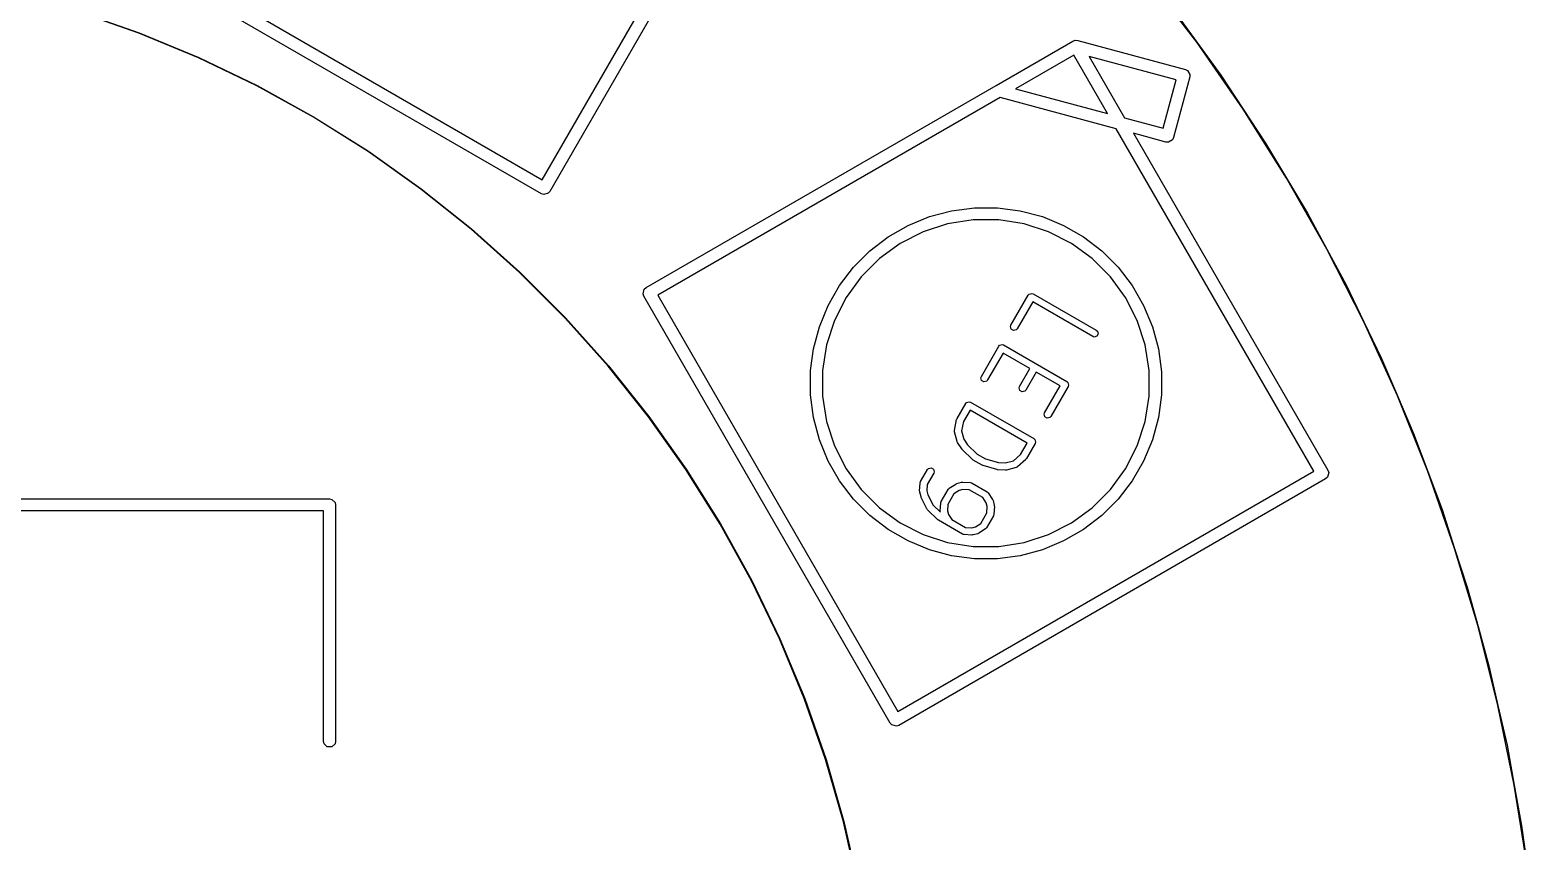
# Model space of a CAD drawing. Header units: inches. Extents: x 4.13 to 6.29, y -4.64 to -3.05.
# Drawn here: x 5.219 to 5.817, y -3.741 to -3.417 of the extents above; entities that cross this region are included whole.
import ezdxf

# ---------------------------------------------------------------- set-up
doc = ezdxf.new("R2010")
doc.units = ezdxf.units.IN
doc.header["$MEASUREMENT"] = 0
doc.layers.add('F.Silkscreen', color=41, linetype='CONTINUOUS', true_color=0xf2eda1)

msp = doc.modelspace()

# ---------------------------------------------------------------- linework, layer by layer
at = {"layer": 'F.Silkscreen', "linetype": 'CONTINUOUS'}
for p, q in [((5.42354, -3.47646), (5.51946, -3.31032)), ((5.52504, -3.31065), (5.42662, -3.48113)), ((5.4232, -3.48204), (5.25272, -3.38362)), ((5.25739, -3.38054), (5.42354, -3.47646)), ((5.68496, -3.42157), (5.66526, -3.39569)), ((5.26247, -3.41796), (5.23812, -3.40944)), ((5.23817, -3.40927), (5.26254, -3.41779)), ((5.6754, -3.40841), (5.68496, -3.42157)), ((5.28631, -3.42784), (5.26247, -3.41796)), ((5.26254, -3.41779), (5.28638, -3.42767)), ((5.60481, -3.43882), (5.63549, -3.4211)), ((5.63549, -3.4211), (5.63641, -3.42079)), ((5.63641, -3.42079), (5.63641, -3.42079)), ((5.63641, -3.42079), (5.63739, -3.42085)), ((5.63739, -3.42085), (5.68041, -3.43238)), ((5.68496, -3.42157), (5.68496, -3.42158)), ((5.68496, -3.42158), (5.68496, -3.42157)), ((5.68496, -3.42157), (5.68496, -3.42157)), ((5.70349, -3.44831), (5.68496, -3.42158)), ((5.68496, -3.42158), (5.69453, -3.43474)), ((5.30956, -3.43903), (5.28631, -3.42784)), ((5.28638, -3.42767), (5.30964, -3.43887)), ((5.63583, -3.42668), (5.61253, -3.44013)), ((5.64927, -3.44997), (5.63583, -3.42668)), ((5.6767, -3.43656), (5.64192, -3.42724)), ((5.64192, -3.42724), (5.65611, -3.4518)), ((5.67151, -3.45593), (5.6767, -3.43656)), ((5.68218, -3.43544), (5.6757, -3.45964)), ((5.68041, -3.43238), (5.68129, -3.43281)), ((5.68129, -3.43281), (5.68224, -3.43447)), ((5.68224, -3.43447), (5.68218, -3.43544)), ((5.68224, -3.43447), (5.68224, -3.43447)), ((5.69453, -3.43474), (5.70349, -3.44831)), ((5.33214, -3.45151), (5.30956, -3.43903)), ((5.30964, -3.43887), (5.33223, -3.45136)), ((5.46501, -3.51953), (5.60481, -3.43882)), ((5.60641, -3.44366), (5.46968, -3.52261)), ((5.65281, -3.4561), (5.60641, -3.44366)), ((5.61253, -3.44013), (5.64927, -3.44997)), ((5.70349, -3.44832), (5.70349, -3.44831)), ((5.70349, -3.44831), (5.70349, -3.44832)), ((5.7208, -3.47586), (5.70349, -3.44832)), ((5.70349, -3.44832), (5.71245, -3.4619)), ((5.70349, -3.44832), (5.70349, -3.44832)), ((5.35399, -3.46524), (5.33214, -3.45151)), ((5.33223, -3.45136), (5.35409, -3.46509)), ((5.65611, -3.4518), (5.67151, -3.45593)), ((5.73175, -3.59283), (5.65281, -3.4561)), ((5.67263, -3.46141), (5.65964, -3.45793)), ((5.65964, -3.45793), (5.73733, -3.59249)), ((5.67361, -3.46147), (5.67263, -3.46141)), ((5.67526, -3.46052), (5.67361, -3.46147)), ((5.6757, -3.45964), (5.67526, -3.46052)), ((5.71245, -3.4619), (5.7208, -3.47586)), ((5.37503, -3.48017), (5.35399, -3.46524)), ((5.35409, -3.46509), (5.37514, -3.48003)), ((5.7208, -3.47586), (5.7208, -3.47587)), ((5.7208, -3.47587), (5.7208, -3.47586)), ((5.7208, -3.47586), (5.7208, -3.47586)), ((5.73685, -3.50416), (5.7208, -3.47587)), ((5.7208, -3.47587), (5.72915, -3.48983)), ((5.3952, -3.49626), (5.37503, -3.48017)), ((5.37514, -3.48003), (5.39532, -3.49612)), ((5.42412, -3.48236), (5.4232, -3.48204)), ((5.42412, -3.48236), (5.42412, -3.48236)), ((5.42597, -3.48186), (5.42412, -3.48236)), ((5.42412, -3.48236), (5.42412, -3.48236)), ((5.42412, -3.48236), (5.42412, -3.48236)), ((5.42662, -3.48113), (5.42597, -3.48186)), ((5.56965, -3.49472), (5.57814, -3.49121)), ((5.57814, -3.49121), (5.58701, -3.48883)), ((5.58701, -3.48883), (5.59612, -3.48763)), ((5.59612, -3.48763), (5.60531, -3.48763)), ((5.60531, -3.48763), (5.61442, -3.48883)), ((5.61442, -3.48883), (5.62329, -3.49121)), ((5.62329, -3.49121), (5.63178, -3.49472)), ((5.72915, -3.48983), (5.73685, -3.50416)), ((5.41444, -3.51345), (5.3952, -3.49626)), ((5.39532, -3.49612), (5.41457, -3.51332)), ((5.56169, -3.49932), (5.56965, -3.49472)), ((5.57567, -3.49726), (5.56652, -3.50192)), ((5.58544, -3.49409), (5.57567, -3.49726)), ((5.59558, -3.49248), (5.58544, -3.49409)), ((5.60585, -3.49248), (5.59558, -3.49248)), ((5.61599, -3.49409), (5.60585, -3.49248)), ((5.62576, -3.49726), (5.61599, -3.49409)), ((5.63491, -3.50192), (5.62576, -3.49726)), ((5.63178, -3.49472), (5.63974, -3.49932)), ((5.55441, -3.50491), (5.56169, -3.49932)), ((5.56652, -3.50192), (5.55822, -3.50796)), ((5.64321, -3.50796), (5.63491, -3.50192)), ((5.63974, -3.49932), (5.64702, -3.50491)), ((5.54791, -3.51141), (5.55441, -3.50491)), ((5.55822, -3.50796), (5.55096, -3.51522)), ((5.65047, -3.51522), (5.64321, -3.50796)), ((5.64702, -3.50491), (5.65352, -3.51141)), ((5.73686, -3.50417), (5.73685, -3.50416)), ((5.73685, -3.50416), (5.73686, -3.50416)), ((5.73686, -3.50416), (5.73686, -3.50417)), ((5.75163, -3.53315), (5.73686, -3.50417)), ((5.73686, -3.50417), (5.74457, -3.51849)), ((5.43269, -3.5317), (5.41444, -3.51345)), ((5.41457, -3.51332), (5.43282, -3.53157)), ((5.54232, -3.5187), (5.54791, -3.51141)), ((5.55096, -3.51522), (5.54492, -3.52353)), ((5.65651, -3.52353), (5.65047, -3.51522)), ((5.65352, -3.51141), (5.65911, -3.5187)), ((5.46379, -3.52202), (5.46428, -3.52017)), ((5.46428, -3.52017), (5.46501, -3.51953)), ((5.53772, -3.52665), (5.54232, -3.5187)), ((5.65911, -3.5187), (5.66371, -3.52665)), ((5.74457, -3.51849), (5.75163, -3.53315)), ((5.4641, -3.52294), (5.46379, -3.52202)), ((5.56252, -3.69342), (5.4641, -3.52294)), ((5.46968, -3.52261), (5.5656, -3.68875)), ((5.53421, -3.53514), (5.53772, -3.52665)), ((5.54492, -3.52353), (5.54026, -3.53268)), ((5.6107, -3.53457), (5.61763, -3.52256)), ((5.61941, -3.52525), (5.61319, -3.53601)), ((5.61763, -3.52256), (5.618, -3.52214)), ((5.618, -3.52214), (5.61907, -3.52185)), ((5.61907, -3.52185), (5.6196, -3.52203)), ((5.64338, -3.53909), (5.61941, -3.52525)), ((5.6196, -3.52203), (5.64482, -3.53659)), ((5.66117, -3.53268), (5.65651, -3.52353)), ((5.66371, -3.52665), (5.66722, -3.53514)), ((5.44988, -3.55094), (5.43269, -3.5317)), ((5.43282, -3.53157), (5.45002, -3.55082)), ((5.54026, -3.53268), (5.53709, -3.54244)), ((5.66434, -3.54244), (5.66117, -3.53268)), ((5.76508, -3.56277), (5.75163, -3.53315)), ((5.75163, -3.53315), (5.75869, -3.54781)), ((5.75163, -3.53315), (5.75163, -3.53315)), ((5.75163, -3.53315), (5.75163, -3.53315)), ((5.75163, -3.53315), (5.75163, -3.53315)), ((5.53183, -3.54401), (5.53421, -3.53514)), ((5.61052, -3.5351), (5.6107, -3.53457)), ((5.6108, -3.53617), (5.61052, -3.5351)), ((5.61176, -3.53672), (5.6108, -3.53617)), ((5.61282, -3.53643), (5.61176, -3.53672)), ((5.61319, -3.53601), (5.61282, -3.53643)), ((5.64391, -3.53927), (5.64338, -3.53909)), ((5.64498, -3.53898), (5.64391, -3.53927)), ((5.64482, -3.53659), (5.64524, -3.53696)), ((5.64553, -3.53803), (5.64498, -3.53898)), ((5.64524, -3.53696), (5.64553, -3.53803)), ((5.66722, -3.53514), (5.6696, -3.54401)), ((5.5307, -3.55258), (5.53183, -3.54401)), ((5.53709, -3.54244), (5.53548, -3.55258)), ((5.59891, -3.55499), (5.60585, -3.54298)), ((5.60762, -3.54566), (5.60141, -3.55643)), ((5.60585, -3.54298), (5.60622, -3.54255)), ((5.60622, -3.54255), (5.60728, -3.54227)), ((5.60622, -3.54255), (5.60622, -3.54255)), ((5.60728, -3.54227), (5.60781, -3.54245)), ((5.61834, -3.55185), (5.60762, -3.54566)), ((5.60781, -3.54245), (5.63303, -3.55701)), ((5.66595, -3.55258), (5.66434, -3.54244)), ((5.6696, -3.54401), (5.6708, -3.55312)), ((5.46597, -3.57111), (5.44988, -3.55094)), ((5.45002, -3.55082), (5.46611, -3.571)), ((5.75869, -3.54781), (5.76508, -3.56277)), ((5.53063, -3.55312), (5.5307, -3.55258)), ((5.53063, -3.56231), (5.53063, -3.55312)), ((5.53548, -3.55258), (5.53548, -3.56285)), ((5.59873, -3.55552), (5.59891, -3.55499)), ((5.59902, -3.55658), (5.59873, -3.55552)), ((5.59997, -3.55713), (5.59902, -3.55658)), ((5.60104, -3.55685), (5.59997, -3.55713)), ((5.60141, -3.55643), (5.60104, -3.55685)), ((5.6142, -3.55901), (5.61834, -3.55185)), ((5.62083, -3.55329), (5.6167, -3.56045)), ((5.63035, -3.55878), (5.62083, -3.55329)), ((5.63303, -3.55701), (5.63346, -3.55738)), ((5.63346, -3.55738), (5.63374, -3.55844)), ((5.66595, -3.56285), (5.66595, -3.55258)), ((5.6708, -3.55312), (5.6708, -3.56231)), ((5.53183, -3.57142), (5.53063, -3.56231)), ((5.53548, -3.56285), (5.53709, -3.57299)), ((5.61402, -3.55954), (5.6142, -3.55901)), ((5.61431, -3.56061), (5.61402, -3.55954)), ((5.61526, -3.56116), (5.61431, -3.56061)), ((5.61633, -3.56087), (5.61526, -3.56116)), ((5.6167, -3.56045), (5.61633, -3.56087)), ((5.62413, -3.56955), (5.63035, -3.55878)), ((5.63356, -3.55898), (5.62663, -3.57099)), ((5.63374, -3.55844), (5.63356, -3.55898)), ((5.66434, -3.57299), (5.66595, -3.56285)), ((5.6708, -3.56231), (5.6696, -3.57142)), ((5.76508, -3.56277), (5.76508, -3.56278)), ((5.76508, -3.56278), (5.76508, -3.56277)), ((5.76508, -3.56277), (5.76508, -3.56277)), ((5.77719, -3.59297), (5.76508, -3.56278)), ((5.76508, -3.56278), (5.77148, -3.57774)), ((5.58921, -3.5718), (5.59267, -3.56579)), ((5.59445, -3.56848), (5.59182, -3.57304)), ((5.59267, -3.56579), (5.59304, -3.56537)), ((5.59304, -3.56537), (5.59411, -3.56509)), ((5.59411, -3.56509), (5.59464, -3.56527)), ((5.61717, -3.5816), (5.59445, -3.56848)), ((5.59464, -3.56527), (5.61986, -3.57983)), ((5.62395, -3.57008), (5.62413, -3.56955)), ((5.4809, -3.59215), (5.46597, -3.57111)), ((5.46611, -3.571), (5.48105, -3.59205)), ((5.53421, -3.58029), (5.53183, -3.57142)), ((5.53709, -3.57299), (5.54026, -3.58276)), ((5.58816, -3.57653), (5.58904, -3.57223)), ((5.58904, -3.57223), (5.58913, -3.57202)), ((5.58913, -3.57202), (5.58921, -3.5718)), ((5.59182, -3.57304), (5.59105, -3.57677)), ((5.62424, -3.57114), (5.62395, -3.57008)), ((5.62519, -3.57169), (5.62424, -3.57114)), ((5.62626, -3.57141), (5.62519, -3.57169)), ((5.62663, -3.57099), (5.62626, -3.57141)), ((5.66117, -3.58276), (5.66434, -3.57299)), ((5.6696, -3.57142), (5.66722, -3.58029)), ((5.53772, -3.58878), (5.53421, -3.58029)), ((5.58815, -3.57663), (5.58816, -3.5766)), ((5.58816, -3.57686), (5.58815, -3.57663)), ((5.58816, -3.5766), (5.58816, -3.57653)), ((5.58816, -3.57709), (5.58816, -3.57686)), ((5.58818, -3.57711), (5.58816, -3.57709)), ((5.58818, -3.57719), (5.58818, -3.57711)), ((5.5892, -3.58098), (5.58818, -3.57719)), ((5.5893, -3.58118), (5.5892, -3.58098)), ((5.58939, -3.5814), (5.5893, -3.58118)), ((5.5911, -3.58398), (5.58939, -3.5814)), ((5.59105, -3.57677), (5.59192, -3.58)), ((5.59192, -3.58), (5.59341, -3.58226)), ((5.61454, -3.58616), (5.61717, -3.5816)), ((5.61986, -3.57983), (5.62028, -3.5802)), ((5.62028, -3.5802), (5.62057, -3.58126)), ((5.62057, -3.58126), (5.62039, -3.58179)), ((5.66722, -3.58029), (5.66371, -3.58878)), ((5.77148, -3.57774), (5.77719, -3.59297)), ((5.54026, -3.58276), (5.54492, -3.59191)), ((5.59121, -3.5841), (5.5911, -3.58398)), ((5.5913, -3.58423), (5.59121, -3.5841)), ((5.59541, -3.5882), (5.5913, -3.58423)), ((5.59341, -3.58226), (5.59728, -3.58601)), ((5.59728, -3.58601), (5.60058, -3.58791)), ((5.61169, -3.58868), (5.61454, -3.58616)), ((5.62039, -3.58179), (5.61692, -3.5878)), ((5.65651, -3.59191), (5.66117, -3.58276)), ((5.49463, -3.614), (5.4809, -3.59215)), ((5.48105, -3.59205), (5.49478, -3.61391)), ((5.54232, -3.59674), (5.53772, -3.58878)), ((5.54492, -3.59191), (5.55096, -3.60021)), ((5.5656, -3.68875), (5.73175, -3.59283)), ((5.57465, -3.59702), (5.57742, -3.59221)), ((5.57742, -3.59221), (5.57779, -3.59179)), ((5.57779, -3.59179), (5.57886, -3.59151)), ((5.57886, -3.59151), (5.57981, -3.59206)), ((5.57981, -3.59206), (5.5801, -3.59312)), ((5.5801, -3.59312), (5.57991, -3.59365)), ((5.59556, -3.58829), (5.59541, -3.5882)), ((5.59569, -3.58841), (5.59556, -3.58829)), ((5.59929, -3.59049), (5.59569, -3.58841)), ((5.59946, -3.59055), (5.59929, -3.59049)), ((5.59962, -3.59063), (5.59946, -3.59055)), ((5.60511, -3.5922), (5.59962, -3.59063)), ((5.60058, -3.58791), (5.60575, -3.58939)), ((5.60527, -3.59221), (5.60511, -3.5922)), ((5.60542, -3.59225), (5.60527, -3.59221)), ((5.60852, -3.59244), (5.60542, -3.59225)), ((5.60575, -3.58939), (5.60846, -3.58955)), ((5.60846, -3.58955), (5.61169, -3.58868)), ((5.60875, -3.59241), (5.60852, -3.59244)), ((5.60898, -3.59239), (5.60875, -3.59241)), ((5.61276, -3.59138), (5.60898, -3.59239)), ((5.61283, -3.59135), (5.61276, -3.59138)), ((5.61286, -3.59135), (5.61283, -3.59135)), ((5.61306, -3.59123), (5.61286, -3.59135)), ((5.61327, -3.59113), (5.61306, -3.59123)), ((5.61328, -3.5911), (5.61327, -3.59113)), ((5.61335, -3.59106), (5.61328, -3.5911)), ((5.61663, -3.58816), (5.61335, -3.59106)), ((5.61677, -3.58797), (5.61663, -3.58816)), ((5.61692, -3.5878), (5.61677, -3.58797)), ((5.65047, -3.60021), (5.65651, -3.59191)), ((5.66371, -3.58878), (5.65911, -3.59674)), ((5.73765, -3.59342), (5.73715, -3.59526)), ((5.73733, -3.59249), (5.73765, -3.59342)), ((5.73765, -3.59342), (5.73765, -3.59342)), ((5.7772, -3.59297), (5.77719, -3.59297)), ((5.77719, -3.59297), (5.7772, -3.59297)), ((5.78794, -3.62368), (5.7772, -3.59297)), ((5.7772, -3.59297), (5.78291, -3.6082)), ((5.7772, -3.59297), (5.7772, -3.59297)), ((5.54791, -3.60403), (5.54232, -3.59674)), ((5.73642, -3.59591), (5.56594, -3.69433)), ((5.57427, -3.60075), (5.57446, -3.59765)), ((5.57446, -3.59765), (5.57447, -3.59758)), ((5.57447, -3.59755), (5.57454, -3.59733)), ((5.57447, -3.59758), (5.57447, -3.59755)), ((5.57454, -3.59733), (5.5746, -3.59711)), ((5.5746, -3.59711), (5.57462, -3.59708)), ((5.57462, -3.59708), (5.57465, -3.59702)), ((5.57731, -3.59816), (5.57716, -3.60068)), ((5.57991, -3.59365), (5.57731, -3.59816)), ((5.58609, -3.59968), (5.58868, -3.59797)), ((5.58868, -3.59797), (5.5889, -3.59788)), ((5.5889, -3.59788), (5.5891, -3.59778)), ((5.5891, -3.59778), (5.591, -3.59727)), ((5.591, -3.59727), (5.59123, -3.59726)), ((5.59123, -3.59726), (5.59146, -3.59723)), ((5.59146, -3.59723), (5.59455, -3.59741)), ((5.59455, -3.59741), (5.59462, -3.59743)), ((5.59462, -3.59743), (5.59465, -3.59742)), ((5.59465, -3.59742), (5.59487, -3.5975)), ((5.59487, -3.5975), (5.59509, -3.59756)), ((5.59509, -3.59756), (5.59512, -3.59758)), ((5.59512, -3.59758), (5.59518, -3.5976)), ((5.59518, -3.5976), (5.60119, -3.60107)), ((5.65911, -3.59674), (5.65352, -3.60403)), ((5.73715, -3.59526), (5.73642, -3.59591)), ((5.17717, -3.60394), (5.33858, -3.60394)), ((5.33858, -3.60394), (5.33949, -3.60412)), ((5.33949, -3.60412), (5.34077, -3.6054)), ((5.34077, -3.6054), (5.34094, -3.6063)), ((5.55441, -3.61052), (5.54791, -3.60403)), ((5.55096, -3.60021), (5.55822, -3.60747)), ((5.5743, -3.60097), (5.57427, -3.60075)), ((5.57432, -3.6012), (5.5743, -3.60097)), ((5.57482, -3.6031), (5.57432, -3.6012)), ((5.57489, -3.60323), (5.57482, -3.6031)), ((5.57492, -3.60336), (5.57489, -3.60323)), ((5.57714, -3.60785), (5.57492, -3.60336)), ((5.57716, -3.60068), (5.57757, -3.60222)), ((5.57757, -3.60222), (5.57961, -3.60635)), ((5.58268, -3.6056), (5.5827, -3.60553)), ((5.58269, -3.6055), (5.58276, -3.60528)), ((5.5827, -3.60553), (5.58269, -3.6055)), ((5.58276, -3.60528), (5.58282, -3.60506)), ((5.58282, -3.60506), (5.58284, -3.60503)), ((5.58284, -3.60503), (5.58287, -3.60497)), ((5.58287, -3.60497), (5.58564, -3.60016)), ((5.58796, -3.6019), (5.58553, -3.60611)), ((5.58564, -3.60016), (5.58569, -3.60011)), ((5.58569, -3.60007), (5.58586, -3.59991)), ((5.58569, -3.60011), (5.58569, -3.60007)), ((5.58586, -3.59991), (5.58601, -3.59974)), ((5.58601, -3.59974), (5.58604, -3.59973)), ((5.58604, -3.59973), (5.58609, -3.59968)), ((5.59007, -3.6005), (5.58796, -3.6019)), ((5.59152, -3.60012), (5.59007, -3.6005)), ((5.59404, -3.60027), (5.59152, -3.60012)), ((5.59945, -3.6034), (5.59404, -3.60027)), ((5.60085, -3.6055), (5.59945, -3.6034)), ((5.60123, -3.60695), (5.60085, -3.6055)), ((5.60119, -3.60107), (5.60124, -3.60112)), ((5.60124, -3.60112), (5.60128, -3.60113)), ((5.60128, -3.60113), (5.60144, -3.60129)), ((5.60144, -3.60129), (5.60161, -3.60144)), ((5.60161, -3.60144), (5.60162, -3.60147)), ((5.60162, -3.60147), (5.60167, -3.60152)), ((5.60167, -3.60152), (5.60338, -3.60411)), ((5.60338, -3.60411), (5.60347, -3.60433)), ((5.60347, -3.60433), (5.60357, -3.60453)), ((5.60357, -3.60453), (5.60408, -3.60643)), ((5.64321, -3.60747), (5.65047, -3.60021)), ((5.65352, -3.60403), (5.64702, -3.61052)), ((5.33622, -3.60866), (5.17717, -3.60866)), ((5.33622, -3.70079), (5.33622, -3.60866)), ((5.34094, -3.6063), (5.34094, -3.70079)), ((5.56169, -3.61611), (5.55441, -3.61052)), ((5.55822, -3.60747), (5.56652, -3.61351)), ((5.57729, -3.60804), (5.57714, -3.60785)), ((5.57743, -3.60824), (5.57729, -3.60804)), ((5.58154, -3.61222), (5.57743, -3.60824)), ((5.57961, -3.60635), (5.58255, -3.60918)), ((5.58249, -3.60869), (5.58268, -3.6056)), ((5.58252, -3.60892), (5.58249, -3.60869)), ((5.58254, -3.60915), (5.58252, -3.60892)), ((5.58255, -3.60918), (5.58254, -3.60915)), ((5.58553, -3.60611), (5.58538, -3.60863)), ((5.58538, -3.60863), (5.58577, -3.61008)), ((5.58577, -3.61008), (5.58716, -3.61218)), ((5.59865, -3.61368), (5.60108, -3.60947)), ((5.60375, -3.61061), (5.60097, -3.61542)), ((5.60108, -3.60947), (5.60123, -3.60695)), ((5.60377, -3.61055), (5.60375, -3.61061)), ((5.60379, -3.61052), (5.60377, -3.61055)), ((5.60385, -3.6103), (5.60379, -3.61052)), ((5.60393, -3.61008), (5.60385, -3.6103)), ((5.60394, -3.60998), (5.60392, -3.61005)), ((5.60392, -3.61005), (5.60393, -3.61008)), ((5.60412, -3.60689), (5.60394, -3.60998)), ((5.60408, -3.60643), (5.60409, -3.60666)), ((5.60409, -3.60666), (5.60412, -3.60689)), ((5.63491, -3.61351), (5.64321, -3.60747)), ((5.64702, -3.61052), (5.63974, -3.61611)), ((5.78291, -3.6082), (5.78794, -3.62368)), ((5.50711, -3.63658), (5.49463, -3.614)), ((5.49478, -3.61391), (5.50727, -3.6365)), ((5.56965, -3.62071), (5.56169, -3.61611)), ((5.56652, -3.61351), (5.57567, -3.61817)), ((5.58169, -3.61231), (5.58154, -3.61222)), ((5.58182, -3.61243), (5.58169, -3.61231)), ((5.59143, -3.61798), (5.58182, -3.61243)), ((5.58716, -3.61218), (5.59257, -3.61531)), ((5.59257, -3.61531), (5.5951, -3.61546)), ((5.5951, -3.61546), (5.59654, -3.61508)), ((5.59654, -3.61508), (5.59865, -3.61368)), ((5.60052, -3.6159), (5.59793, -3.61761)), ((5.60057, -3.61585), (5.60052, -3.6159)), ((5.6006, -3.61584), (5.60057, -3.61585)), ((5.60075, -3.61567), (5.6006, -3.61584)), ((5.60092, -3.6155), (5.60075, -3.61567)), ((5.60093, -3.61547), (5.60092, -3.6155)), ((5.60097, -3.61542), (5.60093, -3.61547)), ((5.62576, -3.61817), (5.63491, -3.61351)), ((5.63974, -3.61611), (5.63178, -3.62071)), ((5.57814, -3.62422), (5.56965, -3.62071)), ((5.57567, -3.61817), (5.58544, -3.62134)), ((5.58544, -3.62134), (5.59558, -3.62295)), ((5.5915, -3.618), (5.59143, -3.61798)), ((5.59152, -3.61802), (5.5915, -3.618)), ((5.59174, -3.61808), (5.59152, -3.61802)), ((5.59196, -3.61816), (5.59174, -3.61808)), ((5.59199, -3.61815), (5.59196, -3.61816)), ((5.59206, -3.61817), (5.59199, -3.61815)), ((5.59516, -3.61835), (5.59206, -3.61817)), ((5.59539, -3.61832), (5.59516, -3.61835)), ((5.59562, -3.61831), (5.59539, -3.61832)), ((5.59558, -3.62295), (5.60585, -3.62295)), ((5.59751, -3.6178), (5.59562, -3.61831)), ((5.59772, -3.6177), (5.59751, -3.6178)), ((5.59793, -3.61761), (5.59772, -3.6177)), ((5.60585, -3.62295), (5.61599, -3.62134)), ((5.61599, -3.62134), (5.62576, -3.61817)), ((5.63178, -3.62071), (5.62329, -3.62422)), ((5.58701, -3.6266), (5.57814, -3.62422)), ((5.59612, -3.6278), (5.58701, -3.6266)), ((5.60531, -3.6278), (5.59612, -3.6278)), ((5.61442, -3.6266), (5.60531, -3.6278)), ((5.62329, -3.62422), (5.61442, -3.6266)), ((5.7973, -3.65484), (5.78794, -3.62368)), ((5.78794, -3.62368), (5.79297, -3.63915)), ((5.78794, -3.62368), (5.78794, -3.62368)), ((5.78794, -3.62368), (5.78794, -3.62368)), ((5.78794, -3.62368), (5.78794, -3.62368)), ((5.51831, -3.65983), (5.50711, -3.63658)), ((5.50727, -3.6365), (5.51847, -3.65976)), ((5.79297, -3.63915), (5.7973, -3.65484)), ((5.80525, -3.68639), (5.7973, -3.65484)), ((5.7973, -3.65484), (5.80163, -3.67053)), ((5.7973, -3.65484), (5.7973, -3.65484)), ((5.7973, -3.65484), (5.7973, -3.65484)), ((5.7973, -3.65484), (5.7973, -3.65484)), ((5.52818, -3.68367), (5.51831, -3.65983)), ((5.51847, -3.65976), (5.52835, -3.68361)), ((5.80163, -3.67053), (5.80525, -3.68639)), ((5.5367, -3.70803), (5.52818, -3.68367)), ((5.52835, -3.68361), (5.53687, -3.70797)), ((5.81177, -3.71826), (5.80525, -3.68639)), ((5.80525, -3.68639), (5.80887, -3.70225)), ((5.80525, -3.68639), (5.80525, -3.68639)), ((5.80525, -3.68639), (5.80525, -3.68639)), ((5.80525, -3.68639), (5.80525, -3.68639)), ((5.56317, -3.69415), (5.56252, -3.69342)), ((5.56502, -3.69465), (5.56317, -3.69415)), ((5.56594, -3.69433), (5.56502, -3.69465)), ((5.3364, -3.70169), (5.33622, -3.70079)), ((5.34094, -3.70079), (5.34077, -3.70169)), ((5.33768, -3.70297), (5.3364, -3.70169)), ((5.33949, -3.70297), (5.33768, -3.70297)), ((5.34077, -3.70169), (5.33949, -3.70297)), ((5.80887, -3.70225), (5.81177, -3.71826)), ((5.54384, -3.73282), (5.5367, -3.70803)), ((5.53687, -3.70797), (5.54402, -3.73277)), ((5.81177, -3.71826), (5.81177, -3.71827)), ((5.81177, -3.71827), (5.81177, -3.71826)), ((5.81177, -3.71826), (5.81177, -3.71826)), ((5.81686, -3.75039), (5.81177, -3.71827)), ((5.81177, -3.71827), (5.81468, -3.73427)), ((5.54959, -3.75797), (5.54384, -3.73282)), ((5.54402, -3.73277), (5.54976, -3.75794)), ((5.81468, -3.73427), (5.81686, -3.75039))]:
    msp.add_line(p, q, dxfattribs=at)

doc.saveas('drawing.dxf')
